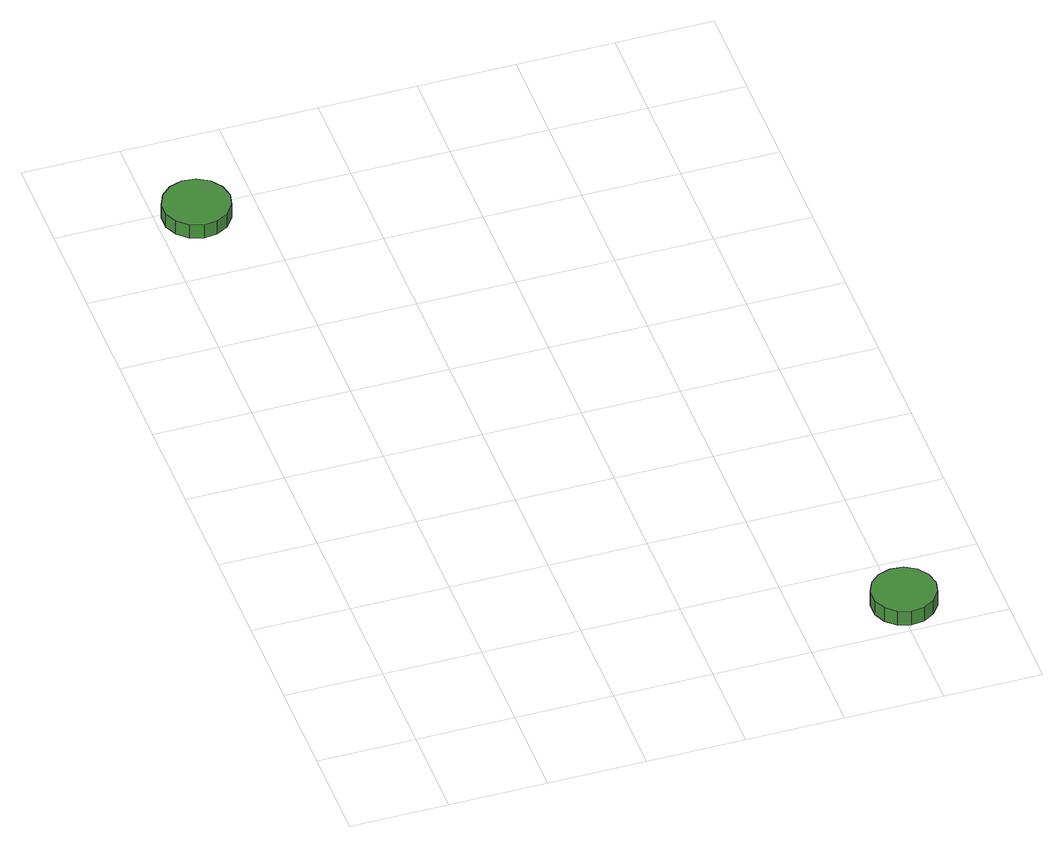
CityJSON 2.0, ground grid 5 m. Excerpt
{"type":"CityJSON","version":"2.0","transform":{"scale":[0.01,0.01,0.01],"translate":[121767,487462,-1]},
"CityObjects":{
"tree1":{"type":"SolitaryVegetationObject","attributes":{"function":"something"},"geometry":[{"type":"MultiSurface","lod":"1","boundaries":[[[0,1,2,3,4,5,6,7,8,9,10,11,12,13,14]],[[15,16,17,18,19,20,21,22,23,24,25,26,27,28,29]],[[0,29,28,1]],[[1,28,27,2]],[[2,27,26,3]],[[3,26,25,4]],[[4,25,24,5]],[[5,24,23,6]],[[6,23,22,7]],[[7,22,21,8]],[[8,21,20,9]],[[9,20,19,10]],[[10,19,18,11]],[[11,18,17,12]],[[12,17,16,13]],[[13,16,15,14]],[[14,15,29,0]]]}]},
"tree2":{"type":"SolitaryVegetationObject","attributes":{"function":"something"},"geometry":[{"type":"MultiSurface","lod":"1","boundaries":[[[30,31,32,33,34,35,36,37,38,39,40,41,42,43,44]],[[45,46,47,48,49,50,51,52,53,54,55,56,57,58,59]],[[30,59,58,31]],[[31,58,57,32]],[[32,57,56,33]],[[33,56,55,34]],[[34,55,54,35]],[[35,54,53,36]],[[36,53,52,37]],[[37,52,51,38]],[[38,51,50,39]],[[39,50,49,40]],[[40,49,48,41]],[[41,48,47,42]],[[42,47,46,43]],[[43,46,45,44]],[[44,45,59,30]]]}]},
"tree3":{"type":"SolitaryVegetationObject","attributes":{"function":"something"}}
},
"vertices":[
[370,3944,153],[355,4013,153],[314,4070,153],[253,4106,153],[183,4113,153],[115,4091,153],[63,4044,153],[34,3980,153],[34,3909,153],[63,3845,153],[115,3797,153],[183,3776,153],[253,3783,153],[314,3818,153],[355,3875,153],[355,3875,70],[314,3818,70],[253,3783,70],[183,3776,70],[115,3797,70],[63,3845,70],[34,3909,70],[34,3980,70],[63,4044,70],[115,4091,70],[183,4113,70],[253,4106,70],[314,4070,70],[355,4013,70],[370,3944,70],
[2694,201,158],[2680,267,158],[2640,322,158],[2582,356,158],[2514,363,158],[2450,342,158],[2400,297,158],[2372,235,158],[2372,167,158],[2400,105,158],[2450,60,158],[2514,39,158],[2582,46,158],[2640,80,158],[2680,135,158],[2680,135,71],[2640,80,71],[2582,46,71],[2514,39,71],[2450,60,71],[2400,105,71],[2372,167,71],[2372,235,71],[2400,297,71],[2450,342,71],[2514,363,71],[2582,356,71],[2640,322,71],[2680,267,71],[2694,201,71]
]}
